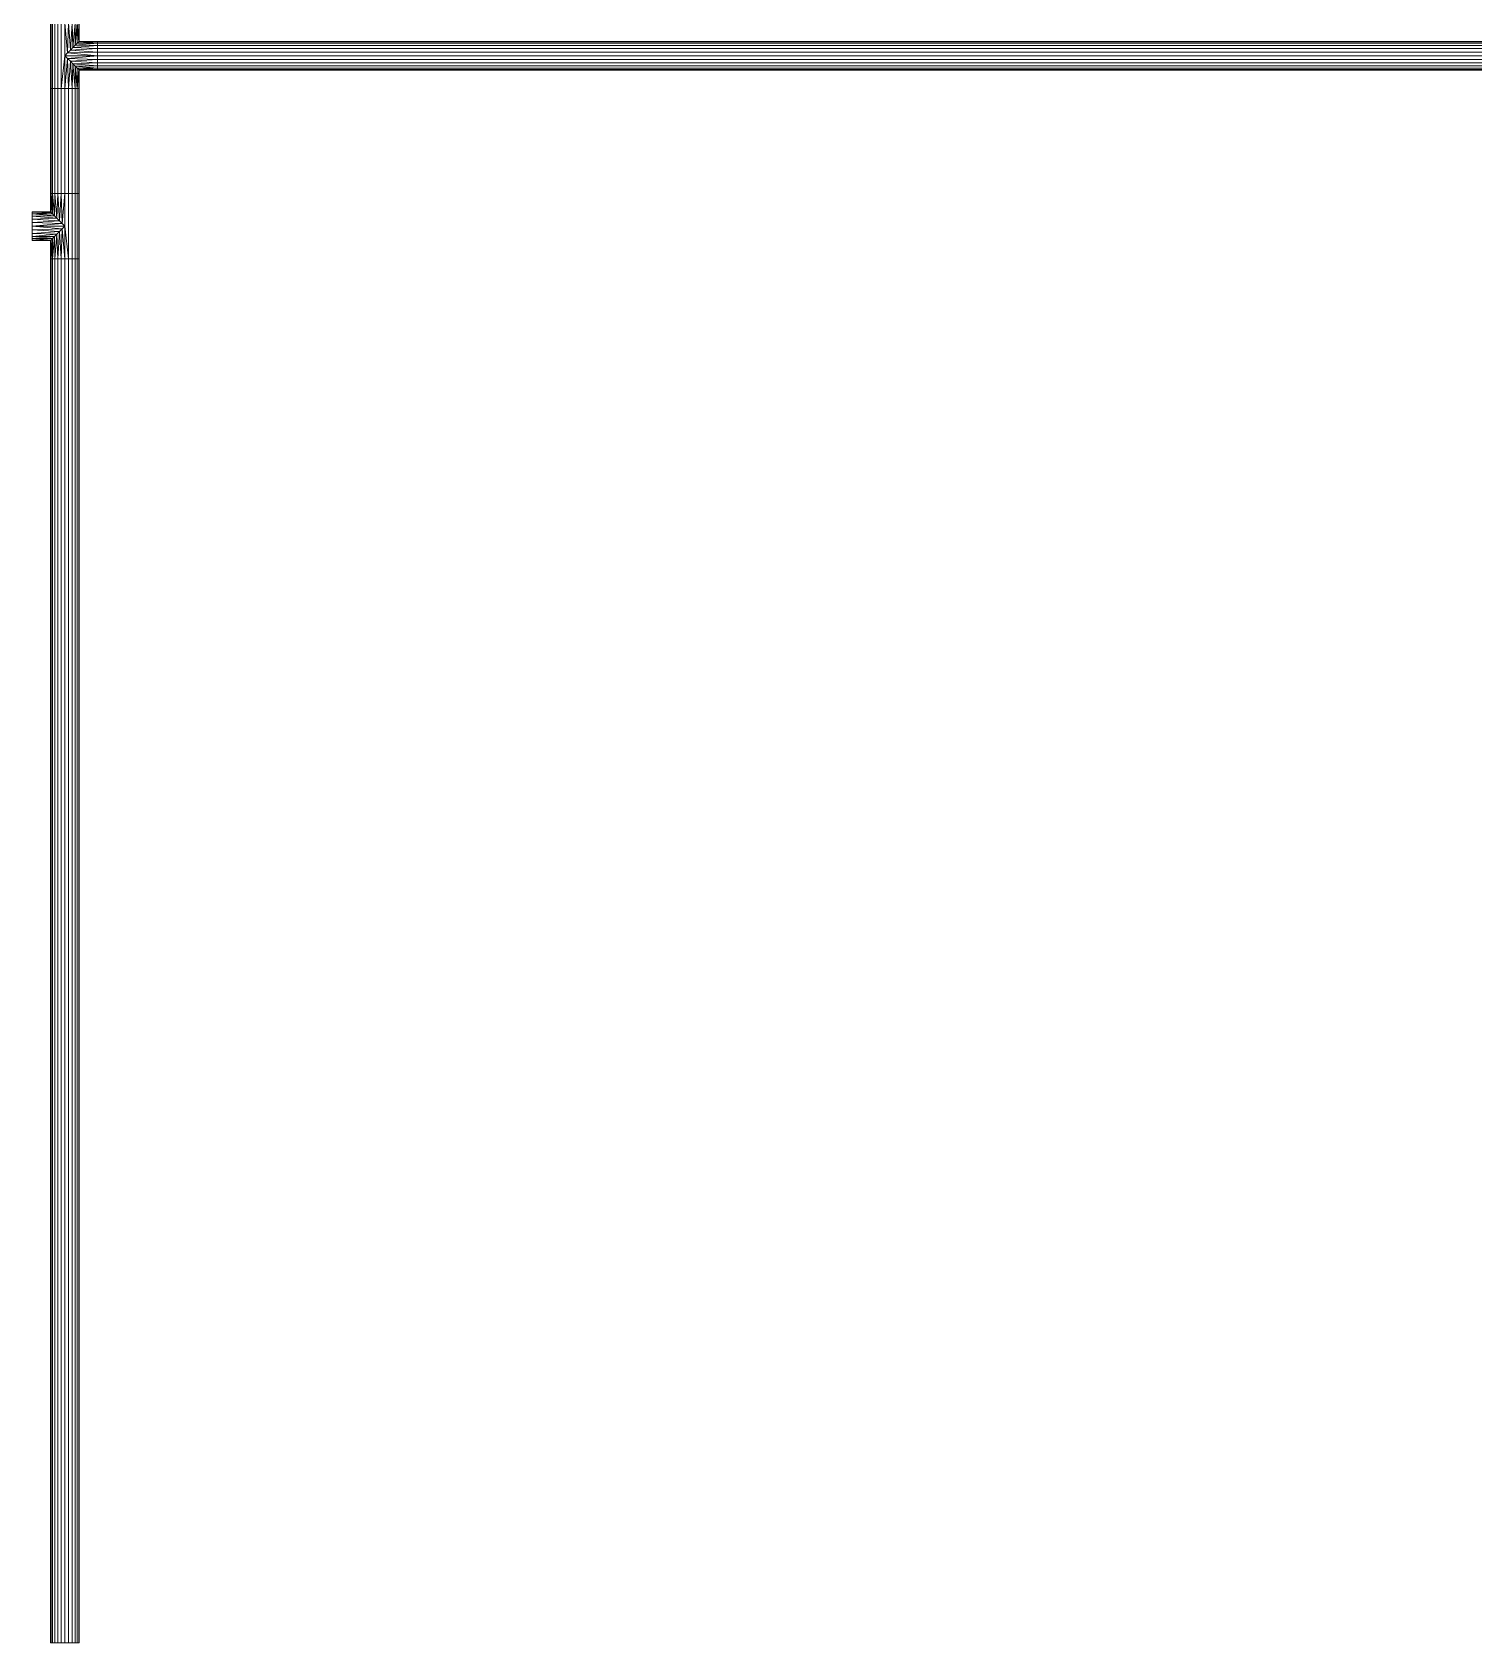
# Model space of a CAD drawing. Header units: inches. Extents: x -3325 to -59, y 5 to 733.
# Drawn here: x -199.1 to -133.1, y 151.4 to 225.1 of the extents above; entities that cross this region are included whole.
import ezdxf

# ---------------------------------------------------------------- set-up
doc = ezdxf.new("R2010")
doc.units = ezdxf.units.IN
doc.header["$MEASUREMENT"] = 0
doc.layers.add('P-PIPE', color=10, linetype='Continuous', lineweight=9)

# ---------------------------------------------------------------- blocks, each defined once
blk = doc.blocks.new('Tee - Welded - Generic - Standard-1086689-06 - Fifth Level')
at = {"layer": 'P-PIPE'}
mesh = blk.add_polyface(dxfattribs=at)
corners = [(-1.496, -0.657), (-1.496, -0.635, 0.17), (-1.496, -0.569, 0.329), (-1.496, -0.465, 0.465), (-1.496, -0.329, 0.569), (-1.496, -0.17, 0.635), (-1.496, 0, 0.657), (-1.496, 0.17, 0.635), (-1.496, 0.329, 0.569), (-1.496, 0.465, 0.465), (-1.496, 0.569, 0.329), (-1.496, 0.635, 0.17), (-1.496, 0.657), (-1.496, 0.635, -0.17), (-1.496, 0.569, -0.329), (-1.496, 0.465, -0.465), (-1.496, 0.329, -0.569), (-1.496, 0.17, -0.635), (-1.496, 0, -0.657), (-1.496, -0.17, -0.635), (-1.496, -0.329, -0.569), (-1.496, -0.465, -0.465), (-1.496, -0.569, -0.329), (-1.496, -0.635, -0.17)]
mesh.append_faces([[corners[k] for k in face] for face in [(20, 17, 18, 19)]], dxfattribs={"vtx0": -1})
mesh.append_faces([[corners[k] for k in face] for face in [(23, 17, 20), (11, 23, 8, 10)]], dxfattribs={"vtx0": -1, "vtx1": -1, "vtx2": -1})
mesh.append_faces([[corners[k] for k in face] for face in [(17, 23, 11, 14)]], dxfattribs={"vtx0": -1, "vtx1": -1, "vtx2": -1, "vtx3": -1})
mesh.append_faces([[corners[k] for k in face] for face in [(16, 17, 14, 15), (9, 10, 8)]], dxfattribs={"vtx1": -1})
mesh.append_faces([[corners[k] for k in face] for face in [(7, 8, 3, 6)]], dxfattribs={"vtx1": -1, "vtx2": -1})
mesh.append_faces([[corners[k] for k in face] for face in [(23, 0, 3, 8)]], dxfattribs={"vtx1": -1, "vtx2": -1, "vtx3": -1})
mesh.append_faces([[corners[k] for k in face] for face in [(12, 13, 14, 11)]], dxfattribs={"vtx2": -1})
mesh.append_faces([[corners[k] for k in face] for face in [(20, 21, 22, 23), (0, 1, 2, 3), (3, 4, 5, 6)]], dxfattribs={"vtx3": -1})
mesh = blk.add_polyface(dxfattribs=at)
corners = [(-1.496, 0.657), (-1.496, 0.635, 0.17), (-1.496, 0.569, 0.329), (-1.496, 0.465, 0.465), (-1.496, 0.329, 0.569), (-1.496, 0.17, 0.635), (-1.496, 0, 0.657), (-1.496, -0.17, 0.635), (-1.496, -0.329, 0.569), (-1.496, -0.465, 0.465), (-1.496, -0.569, 0.329), (-1.496, -0.635, 0.17), (-1.496, -0.657), (-0.657, -0.657), (-0.634, -0.634, 0.175), (-0.569, -0.569, 0.329), (-0.477, -0.477, 0.452), (-0.369, -0.369, 0.545), (-0.25, -0.25, 0.608), (-0.126, -0.126, 0.645), (0, 0, 0.657), (0.126, -0.126, 0.645), (0.25, -0.25, 0.608), (0.369, -0.369, 0.545), (0.477, -0.477, 0.452), (0.569, -0.569, 0.329), (0.634, -0.634, 0.175), (0.657, -0.657), (1.496, -0.657), (1.496, -0.635, 0.17), (1.496, -0.569, 0.329), (1.496, -0.465, 0.465), (1.496, -0.329, 0.569), (1.496, -0.17, 0.635), (1.496, 0, 0.657), (1.496, 0.17, 0.635), (1.496, 0.329, 0.569), (1.496, 0.465, 0.465), (1.496, 0.569, 0.329), (1.496, 0.635, 0.17), (1.496, 0.657)]
mesh.append_faces([[corners[k] for k in face] for face in [(13, 11, 12)]], dxfattribs={"vtx0": -1})
mesh.append_faces([[corners[k] for k in face] for face in [(27, 29, 26), (25, 30, 24), (11, 14, 10), (9, 17, 8), (16, 10, 15), (23, 32, 22), (21, 34, 20), (22, 33, 21), (33, 22, 32), (19, 7, 18), (7, 19, 6)]], dxfattribs={"vtx0": -1, "vtx1": -1})
mesh.append_faces([[corners[k] for k in face] for face in [(30, 25, 26), (24, 30, 31), (8, 17, 18), (21, 33, 34), (18, 7, 8), (20, 5, 6)]], dxfattribs={"vtx0": -1, "vtx2": -1})
mesh.append_faces([[corners[k] for k in face] for face in [(20, 34, 35, 5)]], dxfattribs={"vtx0": -1, "vtx2": -1, "vtx3": -1})
mesh.append_faces([[corners[k] for k in face] for face in [(28, 29, 27)]], dxfattribs={"vtx1": -1})
mesh.append_faces([[corners[k] for k in face] for face in [(29, 30, 26), (31, 32, 23), (23, 24, 31), (13, 14, 11), (14, 15, 10), (16, 17, 9), (9, 10, 16), (19, 20, 6)]], dxfattribs={"vtx1": -1, "vtx2": -1})
mesh.append_faces([[corners[k] for k in face] for face in [(38, 39, 1, 2), (36, 37, 3, 4), (37, 38, 2, 3), (35, 36, 4, 5)]], dxfattribs={"vtx1": -1, "vtx3": -1})
mesh.append_faces([[corners[k] for k in face] for face in [(39, 40, 0, 1)]], dxfattribs={"vtx3": -1})
mesh = blk.add_polyface(dxfattribs=at)
corners = [(-1.496, -0.657), (-1.496, -0.635, -0.17), (-1.496, -0.569, -0.329), (-1.496, -0.465, -0.465), (-1.496, -0.329, -0.569), (-1.496, -0.17, -0.635), (-1.496, 0, -0.657), (-1.496, 0.17, -0.635), (-1.496, 0.329, -0.569), (-1.496, 0.465, -0.465), (-1.496, 0.569, -0.329), (-1.496, 0.635, -0.17), (-1.496, 0.657), (1.496, 0.657), (1.496, 0.635, -0.17), (1.496, 0.569, -0.329), (1.496, 0.465, -0.465), (1.496, 0.329, -0.569), (1.496, 0.17, -0.635), (1.496, 0, -0.657), (1.496, -0.17, -0.635), (1.496, -0.329, -0.569), (1.496, -0.465, -0.465), (1.496, -0.569, -0.329), (1.496, -0.635, -0.17), (1.496, -0.657), (0.657, -0.657), (0.634, -0.634, -0.175), (0.569, -0.569, -0.329), (0.477, -0.477, -0.452), (0.369, -0.369, -0.545), (0.25, -0.25, -0.608), (0.126, -0.126, -0.645), (0, 0, -0.657), (-0.126, -0.126, -0.645), (-0.25, -0.25, -0.608), (-0.369, -0.369, -0.545), (-0.477, -0.477, -0.452), (-0.569, -0.569, -0.329), (-0.634, -0.634, -0.175), (-0.657, -0.657)]
mesh.append_faces([[corners[k] for k in face] for face in [(1, 40, 0)]], dxfattribs={"vtx0": -1})
mesh.append_faces([[corners[k] for k in face] for face in [(33, 19, 32), (6, 34, 5), (32, 20, 31), (24, 27, 23), (27, 24, 26), (36, 4, 35), (3, 37, 2), (38, 2, 37), (21, 31, 20)]], dxfattribs={"vtx0": -1, "vtx1": -1})
mesh.append_faces([[corners[k] for k in face] for face in [(35, 4, 5), (6, 33, 34), (23, 28, 29), (29, 22, 23), (21, 30, 31), (23, 27, 28), (36, 3, 4), (3, 36, 37), (39, 1, 2)]], dxfattribs={"vtx0": -1, "vtx2": -1})
mesh.append_faces([[corners[k] for k in face] for face in [(13, 14, 11, 12)]], dxfattribs={"vtx1": -1})
mesh.append_faces([[corners[k] for k in face] for face in [(19, 20, 32), (34, 35, 5), (6, 7, 33), (21, 22, 30), (29, 30, 22), (39, 40, 1), (38, 39, 2)]], dxfattribs={"vtx1": -1, "vtx2": -1})
mesh.append_faces([[corners[k] for k in face] for face in [(18, 19, 33, 7)]], dxfattribs={"vtx1": -1, "vtx2": -1, "vtx3": -1})
mesh.append_faces([[corners[k] for k in face] for face in [(15, 16, 9, 10), (14, 15, 10, 11), (16, 17, 8, 9), (17, 18, 7, 8)]], dxfattribs={"vtx1": -1, "vtx3": -1})
mesh.append_faces([[corners[k] for k in face] for face in [(24, 25, 26)]], dxfattribs={"vtx2": -1})
mesh = blk.add_polyface(dxfattribs=at)
corners = [(1.496, -0.657), (1.496, -0.635, -0.17), (1.496, -0.569, -0.329), (1.496, -0.465, -0.465), (1.496, -0.329, -0.569), (1.496, -0.17, -0.635), (1.496, 0, -0.657), (1.496, 0.17, -0.635), (1.496, 0.329, -0.569), (1.496, 0.465, -0.465), (1.496, 0.569, -0.329), (1.496, 0.635, -0.17), (1.496, 0.657), (1.496, 0.635, 0.17), (1.496, 0.569, 0.329), (1.496, 0.465, 0.465), (1.496, 0.329, 0.569), (1.496, 0.17, 0.635), (1.496, 0, 0.657), (1.496, -0.17, 0.635), (1.496, -0.329, 0.569), (1.496, -0.465, 0.465), (1.496, -0.569, 0.329), (1.496, -0.635, 0.17)]
mesh.append_faces([[corners[k] for k in face] for face in [(7, 5, 6), (10, 8, 9), (4, 2, 3), (16, 14, 15), (23, 21, 22)]], dxfattribs={"vtx0": -1})
mesh.append_faces([[corners[k] for k in face] for face in [(1, 5, 0)]], dxfattribs={"vtx0": -1, "vtx1": -1})
mesh.append_faces([[corners[k] for k in face] for face in [(5, 10, 11, 0), (23, 12, 13, 21)]], dxfattribs={"vtx0": -1, "vtx2": -1, "vtx3": -1})
mesh.append_faces([[corners[k] for k in face] for face in [(21, 16, 17, 18)]], dxfattribs={"vtx0": -1, "vtx3": -1})
mesh.append_faces([[corners[k] for k in face] for face in [(7, 8, 10, 5), (13, 14, 16, 21)]], dxfattribs={"vtx1": -1, "vtx2": -1, "vtx3": -1})
mesh.append_faces([[corners[k] for k in face] for face in [(4, 5, 1, 2), (23, 0, 11, 12)]], dxfattribs={"vtx1": -1, "vtx3": -1})
mesh.append_faces([[corners[k] for k in face] for face in [(19, 20, 21, 18)]], dxfattribs={"vtx2": -1})
mesh = blk.add_polyface(dxfattribs=at)
corners = [(-0.657, -1.496), (-0.635, -1.496, 0.17), (-0.569, -1.496, 0.329), (-0.465, -1.496, 0.465), (-0.329, -1.496, 0.569), (-0.17, -1.496, 0.635), (0, -1.496, 0.657), (0.17, -1.496, 0.635), (0.329, -1.496, 0.569), (0.465, -1.496, 0.465), (0.569, -1.496, 0.329), (0.635, -1.496, 0.17), (0.657, -1.496), (0.657, -0.657), (0.634, -0.634, 0.175), (0.569, -0.569, 0.329), (0.477, -0.477, 0.452), (0.369, -0.369, 0.545), (0.25, -0.25, 0.608), (0.126, -0.126, 0.645), (0, 0, 0.657), (-0.126, -0.126, 0.645), (-0.25, -0.25, 0.608), (-0.369, -0.369, 0.545), (-0.477, -0.477, 0.452), (-0.569, -0.569, 0.329), (-0.634, -0.634, 0.175), (-0.657, -0.657)]
mesh.append_faces([[corners[k] for k in face] for face in [(13, 11, 12)]], dxfattribs={"vtx0": -1})
mesh.append_faces([[corners[k] for k in face] for face in [(22, 5, 21), (24, 3, 23), (8, 18, 7), (17, 9, 16)]], dxfattribs={"vtx0": -1, "vtx1": -1})
mesh.append_faces([[corners[k] for k in face] for face in [(24, 2, 3), (26, 1, 2), (22, 4, 5), (6, 20, 21), (21, 5, 6), (19, 6, 7), (16, 9, 10), (17, 8, 9), (6, 19, 20)]], dxfattribs={"vtx0": -1, "vtx2": -1})
mesh.append_faces([[corners[k] for k in face] for face in [(26, 27, 1), (3, 4, 23), (25, 26, 2), (24, 25, 2), (22, 23, 4), (10, 11, 14), (18, 19, 7), (17, 18, 8), (13, 14, 11), (15, 16, 10), (14, 15, 10)]], dxfattribs={"vtx1": -1, "vtx2": -1})
mesh.append_faces([[corners[k] for k in face] for face in [(27, 0, 1)]], dxfattribs={"vtx2": -1})
mesh = blk.add_polyface(dxfattribs=at)
corners = [(0.657, -1.496), (0.635, -1.496, -0.17), (0.569, -1.496, -0.329), (0.465, -1.496, -0.465), (0.329, -1.496, -0.569), (0.17, -1.496, -0.635), (0, -1.496, -0.657), (-0.17, -1.496, -0.635), (-0.329, -1.496, -0.569), (-0.465, -1.496, -0.465), (-0.569, -1.496, -0.329), (-0.635, -1.496, -0.17), (-0.657, -1.496), (-0.657, -0.657), (-0.634, -0.634, -0.175), (-0.569, -0.569, -0.329), (-0.477, -0.477, -0.452), (-0.369, -0.369, -0.545), (-0.25, -0.25, -0.608), (-0.126, -0.126, -0.645), (0, 0, -0.657), (0.126, -0.126, -0.645), (0.25, -0.25, -0.608), (0.369, -0.369, -0.545), (0.477, -0.477, -0.452), (0.569, -0.569, -0.329), (0.634, -0.634, -0.175), (0.657, -0.657)]
mesh.append_faces([[corners[k] for k in face] for face in [(13, 11, 12)]], dxfattribs={"vtx0": -1})
mesh.append_faces([[corners[k] for k in face] for face in [(22, 5, 21), (24, 3, 23), (8, 18, 7), (17, 9, 16)]], dxfattribs={"vtx0": -1, "vtx1": -1})
mesh.append_faces([[corners[k] for k in face] for face in [(24, 2, 3), (26, 1, 2), (22, 4, 5), (6, 20, 21), (21, 5, 6), (19, 6, 7), (16, 9, 10), (17, 8, 9), (6, 19, 20)]], dxfattribs={"vtx0": -1, "vtx2": -1})
mesh.append_faces([[corners[k] for k in face] for face in [(0, 1, 27)]], dxfattribs={"vtx1": -1})
mesh.append_faces([[corners[k] for k in face] for face in [(26, 27, 1), (3, 4, 23), (25, 26, 2), (24, 25, 2), (22, 23, 4), (10, 11, 14), (18, 19, 7), (17, 18, 8), (13, 14, 11), (15, 16, 10), (14, 15, 10)]], dxfattribs={"vtx1": -1, "vtx2": -1})
mesh = blk.add_polyface(dxfattribs=at)
corners = [(-0.657, -1.496), (-0.635, -1.496, -0.17), (-0.569, -1.496, -0.329), (-0.465, -1.496, -0.465), (-0.329, -1.496, -0.569), (-0.17, -1.496, -0.635), (0, -1.496, -0.657), (0.17, -1.496, -0.635), (0.329, -1.496, -0.569), (0.465, -1.496, -0.465), (0.569, -1.496, -0.329), (0.635, -1.496, -0.17), (0.657, -1.496), (0.635, -1.496, 0.17), (0.569, -1.496, 0.329), (0.465, -1.496, 0.465), (0.329, -1.496, 0.569), (0.17, -1.496, 0.635), (0, -1.496, 0.657), (-0.17, -1.496, 0.635), (-0.329, -1.496, 0.569), (-0.465, -1.496, 0.465), (-0.569, -1.496, 0.329), (-0.635, -1.496, 0.17)]
mesh.append_faces([[corners[k] for k in face] for face in [(16, 14, 15), (13, 11, 12)]], dxfattribs={"vtx0": -1})
mesh.append_faces([[corners[k] for k in face] for face in [(0, 3, 11, 13)]], dxfattribs={"vtx0": -1, "vtx1": -1, "vtx2": -1, "vtx3": -1})
mesh.append_faces([[corners[k] for k in face] for face in [(16, 0, 13, 14), (21, 0, 16, 17)]], dxfattribs={"vtx0": -1, "vtx1": -1, "vtx3": -1})
mesh.append_faces([[corners[k] for k in face] for face in [(5, 8, 9, 11)]], dxfattribs={"vtx0": -1, "vtx2": -1, "vtx3": -1})
mesh.append_faces([[corners[k] for k in face] for face in [(17, 18, 21)]], dxfattribs={"vtx1": -1, "vtx2": -1})
mesh.append_faces([[corners[k] for k in face] for face in [(6, 7, 8, 5), (9, 10, 11), (22, 23, 0, 21), (19, 20, 21, 18)]], dxfattribs={"vtx2": -1})
mesh.append_faces([[corners[k] for k in face] for face in [(3, 4, 5, 11)]], dxfattribs={"vtx2": -1, "vtx3": -1})
mesh.append_faces([[corners[k] for k in face] for face in [(0, 1, 2, 3)]], dxfattribs={"vtx3": -1})

msp = doc.modelspace()

# ---------------------------------------------------------------- linework, layer by layer
at = {"layer": 'P-PIPE', "color": 1}
for p, q in [((-197.631, 222.516, 1084), (-197.631, 225.509, 1084)), ((-196.135, 224.013, 1084), (-197.631, 224.013, 1084)), ((-196.135, 224.013, 1084), (-102.469, 224.013, 1084)), ((-196.135, 224.013, 1084), (-102.469, 224.013, 1084)), ((-197.631, 222.516, 1084), (-197.631, 217.706, 1084)), ((-197.631, 222.516, 1084), (-197.631, 217.706, 1084)), ((-197.631, 214.713, 1084), (-197.631, 217.706, 1084)), ((-199.127, 216.21, 1084), (-197.631, 216.21, 1084)), ((-197.631, 214.713, 1084), (-197.631, 151.365, 1084)), ((-197.631, 214.713, 1084), (-197.631, 151.365, 1084))]:
    msp.add_line(p, q, dxfattribs=at)

# ---------------------------------------------------------------- block references
at = {"layer": 'P-PIPE', "color": 1, "rotation": 90}
msp.add_blockref('Tee - Welded - Generic - Standard-1086689-06 - Fifth Level', (-197.631, 224.013, 1084), dxfattribs=at)
at = {"layer": 'P-PIPE', "color": 1, "extrusion": (0, 0, -1), "rotation": 90}
msp.add_blockref('Tee - Welded - Generic - Standard-1086689-06 - Fifth Level', (197.631, 216.21, -1084), dxfattribs=at)

# ---------------------------------------------------------------- meshes
at = {"layer": 'P-PIPE', "color": 1}
mesh = msp.add_polyface(dxfattribs=at)
corners = [(-196.135, 223.355, 1084), (-196.135, 223.377, 1084.17), (-196.135, 223.443, 1084.329), (-196.135, 223.548, 1084.465), (-196.135, 223.684, 1084.569), (-196.135, 223.842, 1084.635), (-196.135, 224.013, 1084.657), (-196.135, 224.183, 1084.635), (-196.135, 224.341, 1084.569), (-196.135, 224.477, 1084.465), (-196.135, 224.582, 1084.329), (-196.135, 224.648, 1084.17), (-196.135, 224.67, 1084), (-196.135, 224.648, 1083.83), (-196.135, 224.582, 1083.671), (-196.135, 224.477, 1083.535), (-196.135, 224.341, 1083.431), (-196.135, 224.183, 1083.365), (-196.135, 224.013, 1083.342), (-196.135, 223.842, 1083.365), (-196.135, 223.684, 1083.431), (-196.135, 223.548, 1083.535), (-196.135, 223.443, 1083.671), (-196.135, 223.377, 1083.83)]
mesh.append_faces([[corners[k] for k in face] for face in [(17, 20, 16)]], dxfattribs={"vtx0": -1, "vtx1": -1, "color": 1})
mesh.append_faces([[corners[k] for k in face] for face in [(3, 15, 21, 2)]], dxfattribs={"vtx0": -1, "vtx1": -1, "vtx2": -1, "color": 1})
mesh.append_faces([[corners[k] for k in face] for face in [(15, 3, 10, 13)]], dxfattribs={"vtx0": -1, "vtx1": -1, "vtx2": -1, "vtx3": -1, "color": 1})
mesh.append_faces([[corners[k] for k in face] for face in [(16, 20, 21, 15)]], dxfattribs={"vtx0": -1, "vtx2": -1, "color": 1})
mesh.append_faces([[corners[k] for k in face] for face in [(2, 21, 22, 0)]], dxfattribs={"vtx0": -1, "vtx2": -1, "vtx3": -1, "color": 1})
mesh.append_faces([[corners[k] for k in face] for face in [(8, 3, 4, 5)]], dxfattribs={"vtx0": -1, "vtx3": -1, "color": 1})
mesh.append_faces([[corners[k] for k in face] for face in [(19, 20, 17, 18), (1, 2, 0), (14, 15, 13), (12, 13, 10, 11)]], dxfattribs={"vtx1": -1, "color": 1})
mesh.append_faces([[corners[k] for k in face] for face in [(22, 23, 0)]], dxfattribs={"vtx2": -1, "color": 1})
mesh.append_faces([[corners[k] for k in face] for face in [(8, 9, 10, 3)]], dxfattribs={"vtx2": -1, "vtx3": -1, "color": 1})
mesh.append_faces([[corners[k] for k in face] for face in [(5, 6, 7, 8)]], dxfattribs={"vtx3": -1, "color": 1})
mesh = msp.add_polyface(dxfattribs=at)
corners = [(-196.135, 224.67, 1084), (-196.135, 224.648, 1084.17), (-196.135, 224.582, 1084.329), (-196.135, 224.477, 1084.465), (-196.135, 224.341, 1084.569), (-196.135, 224.183, 1084.635), (-196.135, 224.013, 1084.657), (-102.469, 224.013, 1084.657), (-102.469, 224.183, 1084.635), (-102.469, 224.341, 1084.569), (-102.469, 224.477, 1084.465), (-102.469, 224.582, 1084.329), (-102.469, 224.648, 1084.17), (-102.469, 224.67, 1084)]
mesh.append_faces([[corners[k] for k in face] for face in [(7, 8, 5, 6)]], dxfattribs={"vtx1": -1, "color": 1})
mesh.append_faces([[corners[k] for k in face] for face in [(8, 9, 4, 5), (3, 4, 9, 10), (11, 12, 1, 2), (2, 3, 10, 11)]], dxfattribs={"vtx1": -1, "vtx3": -1, "color": 1})
mesh.append_faces([[corners[k] for k in face] for face in [(12, 13, 0, 1)]], dxfattribs={"vtx3": -1, "color": 1})
mesh = msp.add_polyface(dxfattribs=at)
corners = [(-196.135, 224.013, 1083.342), (-196.135, 224.183, 1083.365), (-196.135, 224.341, 1083.431), (-196.135, 224.477, 1083.535), (-196.135, 224.582, 1083.671), (-196.135, 224.648, 1083.83), (-196.135, 224.67, 1084), (-102.469, 224.67, 1084), (-102.469, 224.648, 1083.83), (-102.469, 224.582, 1083.671), (-102.469, 224.477, 1083.535), (-102.469, 224.341, 1083.431), (-102.469, 224.183, 1083.365), (-102.469, 224.013, 1083.342)]
mesh.append_faces([[corners[k] for k in face] for face in [(7, 8, 5, 6)]], dxfattribs={"vtx1": -1, "color": 1})
mesh.append_faces([[corners[k] for k in face] for face in [(8, 9, 4, 5), (3, 4, 9, 10), (11, 12, 1, 2), (2, 3, 10, 11)]], dxfattribs={"vtx1": -1, "vtx3": -1, "color": 1})
mesh.append_faces([[corners[k] for k in face] for face in [(12, 13, 0, 1)]], dxfattribs={"vtx3": -1, "color": 1})
mesh = msp.add_polyface(dxfattribs=at)
corners = [(-196.135, 224.013, 1084.657), (-196.135, 223.842, 1084.635), (-196.135, 223.684, 1084.569), (-196.135, 223.548, 1084.465), (-196.135, 223.443, 1084.329), (-196.135, 223.377, 1084.17), (-196.135, 223.355, 1084), (-102.469, 223.355, 1084), (-102.469, 223.377, 1084.17), (-102.469, 223.443, 1084.329), (-102.469, 223.548, 1084.465), (-102.469, 223.684, 1084.569), (-102.469, 223.842, 1084.635), (-102.469, 224.013, 1084.657)]
mesh.append_faces([[corners[k] for k in face] for face in [(8, 9, 4, 5), (3, 4, 9, 10), (11, 12, 1, 2), (2, 3, 10, 11)]], dxfattribs={"vtx1": -1, "vtx3": -1, "color": 1})
mesh.append_faces([[corners[k] for k in face] for face in [(6, 7, 8, 5)]], dxfattribs={"vtx2": -1, "color": 1})
mesh.append_faces([[corners[k] for k in face] for face in [(12, 13, 0, 1)]], dxfattribs={"vtx3": -1, "color": 1})
mesh = msp.add_polyface(dxfattribs=at)
corners = [(-196.135, 223.355, 1084), (-196.135, 223.377, 1083.83), (-196.135, 223.443, 1083.671), (-196.135, 223.548, 1083.535), (-196.135, 223.684, 1083.431), (-196.135, 223.842, 1083.365), (-196.135, 224.013, 1083.342), (-102.469, 224.013, 1083.342), (-102.469, 223.842, 1083.365), (-102.469, 223.684, 1083.431), (-102.469, 223.548, 1083.535), (-102.469, 223.443, 1083.671), (-102.469, 223.377, 1083.83), (-102.469, 223.355, 1084)]
mesh.append_faces([[corners[k] for k in face] for face in [(7, 8, 5, 6)]], dxfattribs={"vtx1": -1, "color": 1})
mesh.append_faces([[corners[k] for k in face] for face in [(8, 9, 4, 5), (3, 4, 9, 10), (11, 12, 1, 2), (2, 3, 10, 11)]], dxfattribs={"vtx1": -1, "vtx3": -1, "color": 1})
mesh.append_faces([[corners[k] for k in face] for face in [(12, 13, 0, 1)]], dxfattribs={"vtx3": -1, "color": 1})
mesh = msp.add_polyface(dxfattribs=at)
corners = [(-198.288, 222.516, 1084), (-198.266, 222.516, 1084.17), (-198.2, 222.516, 1084.329), (-198.096, 222.516, 1084.465), (-197.96, 222.516, 1084.569), (-197.801, 222.516, 1084.635), (-197.631, 222.516, 1084.657), (-197.461, 222.516, 1084.635), (-197.302, 222.516, 1084.569), (-197.166, 222.516, 1084.465), (-197.062, 222.516, 1084.329), (-196.996, 222.516, 1084.17), (-196.973, 222.516, 1084), (-196.996, 222.516, 1083.83), (-197.062, 222.516, 1083.671), (-197.166, 222.516, 1083.535), (-197.302, 222.516, 1083.431), (-197.461, 222.516, 1083.365), (-197.631, 222.516, 1083.342), (-197.801, 222.516, 1083.365), (-197.96, 222.516, 1083.431), (-198.096, 222.516, 1083.535), (-198.2, 222.516, 1083.671), (-198.266, 222.516, 1083.83)]
mesh.append_faces([[corners[k] for k in face] for face in [(3, 10, 15, 21)]], dxfattribs={"vtx0": -1, "vtx1": -1, "vtx2": -1, "vtx3": -1, "color": 1})
mesh.append_faces([[corners[k] for k in face] for face in [(3, 21, 22), (16, 20, 21, 15), (20, 16, 17)]], dxfattribs={"vtx0": -1, "vtx2": -1, "color": 1})
mesh.append_faces([[corners[k] for k in face] for face in [(19, 20, 17, 18), (23, 0, 22)]], dxfattribs={"vtx1": -1, "color": 1})
mesh.append_faces([[corners[k] for k in face] for face in [(4, 5, 8, 3)]], dxfattribs={"vtx1": -1, "vtx2": -1, "color": 1})
mesh.append_faces([[corners[k] for k in face] for face in [(2, 3, 22, 0)]], dxfattribs={"vtx1": -1, "vtx2": -1, "vtx3": -1, "color": 1})
mesh.append_faces([[corners[k] for k in face] for face in [(0, 1, 2)]], dxfattribs={"vtx2": -1, "color": 1})
mesh.append_faces([[corners[k] for k in face] for face in [(8, 9, 10, 3), (13, 14, 15, 10)]], dxfattribs={"vtx2": -1, "vtx3": -1, "color": 1})
mesh.append_faces([[corners[k] for k in face] for face in [(5, 6, 7, 8), (10, 11, 12, 13)]], dxfattribs={"vtx3": -1, "color": 1})
mesh = msp.add_polyface(dxfattribs=at)
corners = [(-197.631, 222.516, 1084.657), (-197.801, 222.516, 1084.635), (-197.96, 222.516, 1084.569), (-198.096, 222.516, 1084.465), (-198.2, 222.516, 1084.329), (-198.266, 222.516, 1084.17), (-198.288, 222.516, 1084), (-198.288, 217.706, 1084), (-198.266, 217.706, 1084.17), (-198.2, 217.706, 1084.329), (-198.096, 217.706, 1084.465), (-197.96, 217.706, 1084.569), (-197.801, 217.706, 1084.635), (-197.631, 217.706, 1084.657)]
mesh.append_faces([[corners[k] for k in face] for face in [(7, 8, 5, 6)]], dxfattribs={"vtx1": -1, "color": 1})
mesh.append_faces([[corners[k] for k in face] for face in [(8, 9, 4, 5), (3, 4, 9, 10), (11, 12, 1, 2), (2, 3, 10, 11)]], dxfattribs={"vtx1": -1, "vtx3": -1, "color": 1})
mesh.append_faces([[corners[k] for k in face] for face in [(12, 13, 0, 1)]], dxfattribs={"vtx3": -1, "color": 1})
mesh = msp.add_polyface(dxfattribs=at)
corners = [(-198.288, 222.516, 1084), (-198.266, 222.516, 1083.83), (-198.2, 222.516, 1083.671), (-198.096, 222.516, 1083.535), (-197.96, 222.516, 1083.431), (-197.801, 222.516, 1083.365), (-197.631, 222.516, 1083.342), (-197.631, 217.706, 1083.342), (-197.801, 217.706, 1083.365), (-197.96, 217.706, 1083.431), (-198.096, 217.706, 1083.535), (-198.2, 217.706, 1083.671), (-198.266, 217.706, 1083.83), (-198.288, 217.706, 1084)]
mesh.append_faces([[corners[k] for k in face] for face in [(7, 8, 5, 6)]], dxfattribs={"vtx1": -1, "color": 1})
mesh.append_faces([[corners[k] for k in face] for face in [(8, 9, 4, 5), (3, 4, 9, 10), (11, 12, 1, 2), (2, 3, 10, 11)]], dxfattribs={"vtx1": -1, "vtx3": -1, "color": 1})
mesh.append_faces([[corners[k] for k in face] for face in [(12, 13, 0, 1)]], dxfattribs={"vtx3": -1, "color": 1})
mesh = msp.add_polyface(dxfattribs=at)
corners = [(-196.973, 222.516, 1084), (-196.996, 222.516, 1084.17), (-197.062, 222.516, 1084.329), (-197.166, 222.516, 1084.465), (-197.302, 222.516, 1084.569), (-197.461, 222.516, 1084.635), (-197.631, 222.516, 1084.657), (-197.631, 217.706, 1084.657), (-197.461, 217.706, 1084.635), (-197.302, 217.706, 1084.569), (-197.166, 217.706, 1084.465), (-197.062, 217.706, 1084.329), (-196.996, 217.706, 1084.17), (-196.973, 217.706, 1084)]
mesh.append_faces([[corners[k] for k in face] for face in [(7, 8, 5, 6)]], dxfattribs={"vtx1": -1, "color": 1})
mesh.append_faces([[corners[k] for k in face] for face in [(8, 9, 4, 5), (3, 4, 9, 10), (11, 12, 1, 2), (2, 3, 10, 11)]], dxfattribs={"vtx1": -1, "vtx3": -1, "color": 1})
mesh.append_faces([[corners[k] for k in face] for face in [(12, 13, 0, 1)]], dxfattribs={"vtx3": -1, "color": 1})
mesh = msp.add_polyface(dxfattribs=at)
corners = [(-197.631, 222.516, 1083.342), (-197.461, 222.516, 1083.365), (-197.302, 222.516, 1083.431), (-197.166, 222.516, 1083.535), (-197.062, 222.516, 1083.671), (-196.996, 222.516, 1083.83), (-196.973, 222.516, 1084), (-196.973, 217.706, 1084), (-196.996, 217.706, 1083.83), (-197.062, 217.706, 1083.671), (-197.166, 217.706, 1083.535), (-197.302, 217.706, 1083.431), (-197.461, 217.706, 1083.365), (-197.631, 217.706, 1083.342)]
mesh.append_faces([[corners[k] for k in face] for face in [(7, 8, 5, 6)]], dxfattribs={"vtx1": -1, "color": 1})
mesh.append_faces([[corners[k] for k in face] for face in [(8, 9, 4, 5), (3, 4, 9, 10), (11, 12, 1, 2), (2, 3, 10, 11)]], dxfattribs={"vtx1": -1, "vtx3": -1, "color": 1})
mesh.append_faces([[corners[k] for k in face] for face in [(12, 13, 0, 1)]], dxfattribs={"vtx3": -1, "color": 1})
mesh = msp.add_polyface(dxfattribs=at)
corners = [(-198.288, 217.706, 1084), (-198.266, 217.706, 1083.83), (-198.2, 217.706, 1083.671), (-198.096, 217.706, 1083.535), (-197.96, 217.706, 1083.431), (-197.801, 217.706, 1083.365), (-197.631, 217.706, 1083.342), (-197.461, 217.706, 1083.365), (-197.302, 217.706, 1083.431), (-197.166, 217.706, 1083.535), (-197.062, 217.706, 1083.671), (-196.996, 217.706, 1083.83), (-196.973, 217.706, 1084), (-196.996, 217.706, 1084.17), (-197.062, 217.706, 1084.329), (-197.166, 217.706, 1084.465), (-197.302, 217.706, 1084.569), (-197.461, 217.706, 1084.635), (-197.631, 217.706, 1084.657), (-197.801, 217.706, 1084.635), (-197.96, 217.706, 1084.569), (-198.096, 217.706, 1084.465), (-198.2, 217.706, 1084.329), (-198.266, 217.706, 1084.17)]
mesh.append_faces([[corners[k] for k in face] for face in [(16, 14, 15), (7, 4, 5, 6), (2, 0, 1)]], dxfattribs={"vtx0": -1, "color": 1})
mesh.append_faces([[corners[k] for k in face] for face in [(21, 3, 9)]], dxfattribs={"vtx0": -1, "vtx1": -1, "vtx2": -1, "color": 1})
mesh.append_faces([[corners[k] for k in face] for face in [(21, 9, 14, 16)]], dxfattribs={"vtx0": -1, "vtx1": -1, "vtx2": -1, "vtx3": -1, "color": 1})
mesh.append_faces([[corners[k] for k in face] for face in [(16, 19, 20, 21)]], dxfattribs={"vtx0": -1, "vtx3": -1, "color": 1})
mesh.append_faces([[corners[k] for k in face] for face in [(7, 8, 4)]], dxfattribs={"vtx1": -1, "vtx2": -1, "color": 1})
mesh.append_faces([[corners[k] for k in face] for face in [(21, 22, 2, 3), (3, 4, 8, 9)]], dxfattribs={"vtx1": -1, "vtx3": -1, "color": 1})
mesh.append_faces([[corners[k] for k in face] for face in [(17, 18, 19, 16), (12, 13, 14, 11)]], dxfattribs={"vtx2": -1, "color": 1})
mesh.append_faces([[corners[k] for k in face] for face in [(22, 23, 0, 2), (9, 10, 11, 14)]], dxfattribs={"vtx2": -1, "vtx3": -1, "color": 1})
mesh = msp.add_polyface(dxfattribs=at)
corners = [(-198.288, 214.713, 1084), (-198.266, 214.713, 1084.17), (-198.2, 214.713, 1084.329), (-198.096, 214.713, 1084.465), (-197.96, 214.713, 1084.569), (-197.801, 214.713, 1084.635), (-197.631, 214.713, 1084.657), (-197.461, 214.713, 1084.635), (-197.302, 214.713, 1084.569), (-197.166, 214.713, 1084.465), (-197.062, 214.713, 1084.329), (-196.996, 214.713, 1084.17), (-196.973, 214.713, 1084), (-196.996, 214.713, 1083.83), (-197.062, 214.713, 1083.671), (-197.166, 214.713, 1083.535), (-197.302, 214.713, 1083.431), (-197.461, 214.713, 1083.365), (-197.631, 214.713, 1083.342), (-197.801, 214.713, 1083.365), (-197.96, 214.713, 1083.431), (-198.096, 214.713, 1083.535), (-198.2, 214.713, 1083.671), (-198.266, 214.713, 1083.83)]
mesh.append_faces([[corners[k] for k in face] for face in [(3, 10, 15, 21)]], dxfattribs={"vtx0": -1, "vtx1": -1, "vtx2": -1, "vtx3": -1, "color": 1})
mesh.append_faces([[corners[k] for k in face] for face in [(3, 21, 22), (16, 20, 21, 15), (20, 16, 17)]], dxfattribs={"vtx0": -1, "vtx2": -1, "color": 1})
mesh.append_faces([[corners[k] for k in face] for face in [(19, 20, 17, 18), (23, 0, 22)]], dxfattribs={"vtx1": -1, "color": 1})
mesh.append_faces([[corners[k] for k in face] for face in [(4, 5, 8, 3)]], dxfattribs={"vtx1": -1, "vtx2": -1, "color": 1})
mesh.append_faces([[corners[k] for k in face] for face in [(2, 3, 22, 0)]], dxfattribs={"vtx1": -1, "vtx2": -1, "vtx3": -1, "color": 1})
mesh.append_faces([[corners[k] for k in face] for face in [(0, 1, 2)]], dxfattribs={"vtx2": -1, "color": 1})
mesh.append_faces([[corners[k] for k in face] for face in [(8, 9, 10, 3), (13, 14, 15, 10)]], dxfattribs={"vtx2": -1, "vtx3": -1, "color": 1})
mesh.append_faces([[corners[k] for k in face] for face in [(5, 6, 7, 8), (10, 11, 12, 13)]], dxfattribs={"vtx3": -1, "color": 1})
mesh = msp.add_polyface(dxfattribs=at)
corners = [(-197.631, 214.713, 1084.657), (-197.801, 214.713, 1084.635), (-197.96, 214.713, 1084.569), (-198.096, 214.713, 1084.465), (-198.2, 214.713, 1084.329), (-198.266, 214.713, 1084.17), (-198.288, 214.713, 1084), (-198.288, 151.365, 1084), (-198.266, 151.365, 1084.17), (-198.2, 151.365, 1084.329), (-198.096, 151.365, 1084.465), (-197.96, 151.365, 1084.569), (-197.801, 151.365, 1084.635), (-197.631, 151.365, 1084.657)]
mesh.append_faces([[corners[k] for k in face] for face in [(8, 9, 4, 5), (3, 4, 9, 10), (11, 12, 1, 2), (2, 3, 10, 11)]], dxfattribs={"vtx1": -1, "vtx3": -1, "color": 1})
mesh.append_faces([[corners[k] for k in face] for face in [(6, 7, 8, 5)]], dxfattribs={"vtx2": -1, "color": 1})
mesh.append_faces([[corners[k] for k in face] for face in [(12, 13, 0, 1)]], dxfattribs={"vtx3": -1, "color": 1})
mesh = msp.add_polyface(dxfattribs=at)
corners = [(-198.288, 214.713, 1084), (-198.266, 214.713, 1083.83), (-198.2, 214.713, 1083.671), (-198.096, 214.713, 1083.535), (-197.96, 214.713, 1083.431), (-197.801, 214.713, 1083.365), (-197.631, 214.713, 1083.342), (-197.631, 151.365, 1083.342), (-197.801, 151.365, 1083.365), (-197.96, 151.365, 1083.431), (-198.096, 151.365, 1083.535), (-198.2, 151.365, 1083.671), (-198.266, 151.365, 1083.83), (-198.288, 151.365, 1084)]
mesh.append_faces([[corners[k] for k in face] for face in [(7, 8, 5, 6)]], dxfattribs={"vtx1": -1, "color": 1})
mesh.append_faces([[corners[k] for k in face] for face in [(8, 9, 4, 5), (3, 4, 9, 10), (11, 12, 1, 2), (2, 3, 10, 11)]], dxfattribs={"vtx1": -1, "vtx3": -1, "color": 1})
mesh.append_faces([[corners[k] for k in face] for face in [(12, 13, 0, 1)]], dxfattribs={"vtx3": -1, "color": 1})
mesh = msp.add_polyface(dxfattribs=at)
corners = [(-196.973, 214.713, 1084), (-196.996, 214.713, 1084.17), (-197.062, 214.713, 1084.329), (-197.166, 214.713, 1084.465), (-197.302, 214.713, 1084.569), (-197.461, 214.713, 1084.635), (-197.631, 214.713, 1084.657), (-197.631, 151.365, 1084.657), (-197.461, 151.365, 1084.635), (-197.302, 151.365, 1084.569), (-197.166, 151.365, 1084.465), (-197.062, 151.365, 1084.329), (-196.996, 151.365, 1084.17), (-196.973, 151.365, 1084)]
mesh.append_faces([[corners[k] for k in face] for face in [(7, 8, 5, 6)]], dxfattribs={"vtx1": -1, "color": 1})
mesh.append_faces([[corners[k] for k in face] for face in [(8, 9, 4, 5), (3, 4, 9, 10), (11, 12, 1, 2), (2, 3, 10, 11)]], dxfattribs={"vtx1": -1, "vtx3": -1, "color": 1})
mesh.append_faces([[corners[k] for k in face] for face in [(12, 13, 0, 1)]], dxfattribs={"vtx3": -1, "color": 1})
mesh = msp.add_polyface(dxfattribs=at)
corners = [(-197.631, 214.713, 1083.342), (-197.461, 214.713, 1083.365), (-197.302, 214.713, 1083.431), (-197.166, 214.713, 1083.535), (-197.062, 214.713, 1083.671), (-196.996, 214.713, 1083.83), (-196.973, 214.713, 1084), (-196.973, 151.365, 1084), (-196.996, 151.365, 1083.83), (-197.062, 151.365, 1083.671), (-197.166, 151.365, 1083.535), (-197.302, 151.365, 1083.431), (-197.461, 151.365, 1083.365), (-197.631, 151.365, 1083.342)]
mesh.append_faces([[corners[k] for k in face] for face in [(7, 8, 5, 6)]], dxfattribs={"vtx1": -1, "color": 1})
mesh.append_faces([[corners[k] for k in face] for face in [(8, 9, 4, 5), (3, 4, 9, 10), (11, 12, 1, 2), (2, 3, 10, 11)]], dxfattribs={"vtx1": -1, "vtx3": -1, "color": 1})
mesh.append_faces([[corners[k] for k in face] for face in [(12, 13, 0, 1)]], dxfattribs={"vtx3": -1, "color": 1})
mesh = msp.add_polyface(dxfattribs=at)
corners = [(-198.288, 151.365, 1084), (-198.266, 151.365, 1083.83), (-198.2, 151.365, 1083.671), (-198.096, 151.365, 1083.535), (-197.96, 151.365, 1083.431), (-197.801, 151.365, 1083.365), (-197.631, 151.365, 1083.342), (-197.461, 151.365, 1083.365), (-197.302, 151.365, 1083.431), (-197.166, 151.365, 1083.535), (-197.062, 151.365, 1083.671), (-196.996, 151.365, 1083.83), (-196.973, 151.365, 1084), (-196.996, 151.365, 1084.17), (-197.062, 151.365, 1084.329), (-197.166, 151.365, 1084.465), (-197.302, 151.365, 1084.569), (-197.461, 151.365, 1084.635), (-197.631, 151.365, 1084.657), (-197.801, 151.365, 1084.635), (-197.96, 151.365, 1084.569), (-198.096, 151.365, 1084.465), (-198.2, 151.365, 1084.329), (-198.266, 151.365, 1084.17)]
mesh.append_faces([[corners[k] for k in face] for face in [(16, 14, 15), (7, 4, 5, 6), (2, 0, 1)]], dxfattribs={"vtx0": -1, "color": 1})
mesh.append_faces([[corners[k] for k in face] for face in [(21, 3, 9)]], dxfattribs={"vtx0": -1, "vtx1": -1, "vtx2": -1, "color": 1})
mesh.append_faces([[corners[k] for k in face] for face in [(21, 9, 14, 16)]], dxfattribs={"vtx0": -1, "vtx1": -1, "vtx2": -1, "vtx3": -1, "color": 1})
mesh.append_faces([[corners[k] for k in face] for face in [(16, 19, 20, 21)]], dxfattribs={"vtx0": -1, "vtx3": -1, "color": 1})
mesh.append_faces([[corners[k] for k in face] for face in [(7, 8, 4)]], dxfattribs={"vtx1": -1, "vtx2": -1, "color": 1})
mesh.append_faces([[corners[k] for k in face] for face in [(21, 22, 2, 3), (3, 4, 8, 9)]], dxfattribs={"vtx1": -1, "vtx3": -1, "color": 1})
mesh.append_faces([[corners[k] for k in face] for face in [(17, 18, 19, 16), (12, 13, 14, 11)]], dxfattribs={"vtx2": -1, "color": 1})
mesh.append_faces([[corners[k] for k in face] for face in [(22, 23, 0, 2), (9, 10, 11, 14)]], dxfattribs={"vtx2": -1, "vtx3": -1, "color": 1})

doc.saveas('drawing.dxf')
